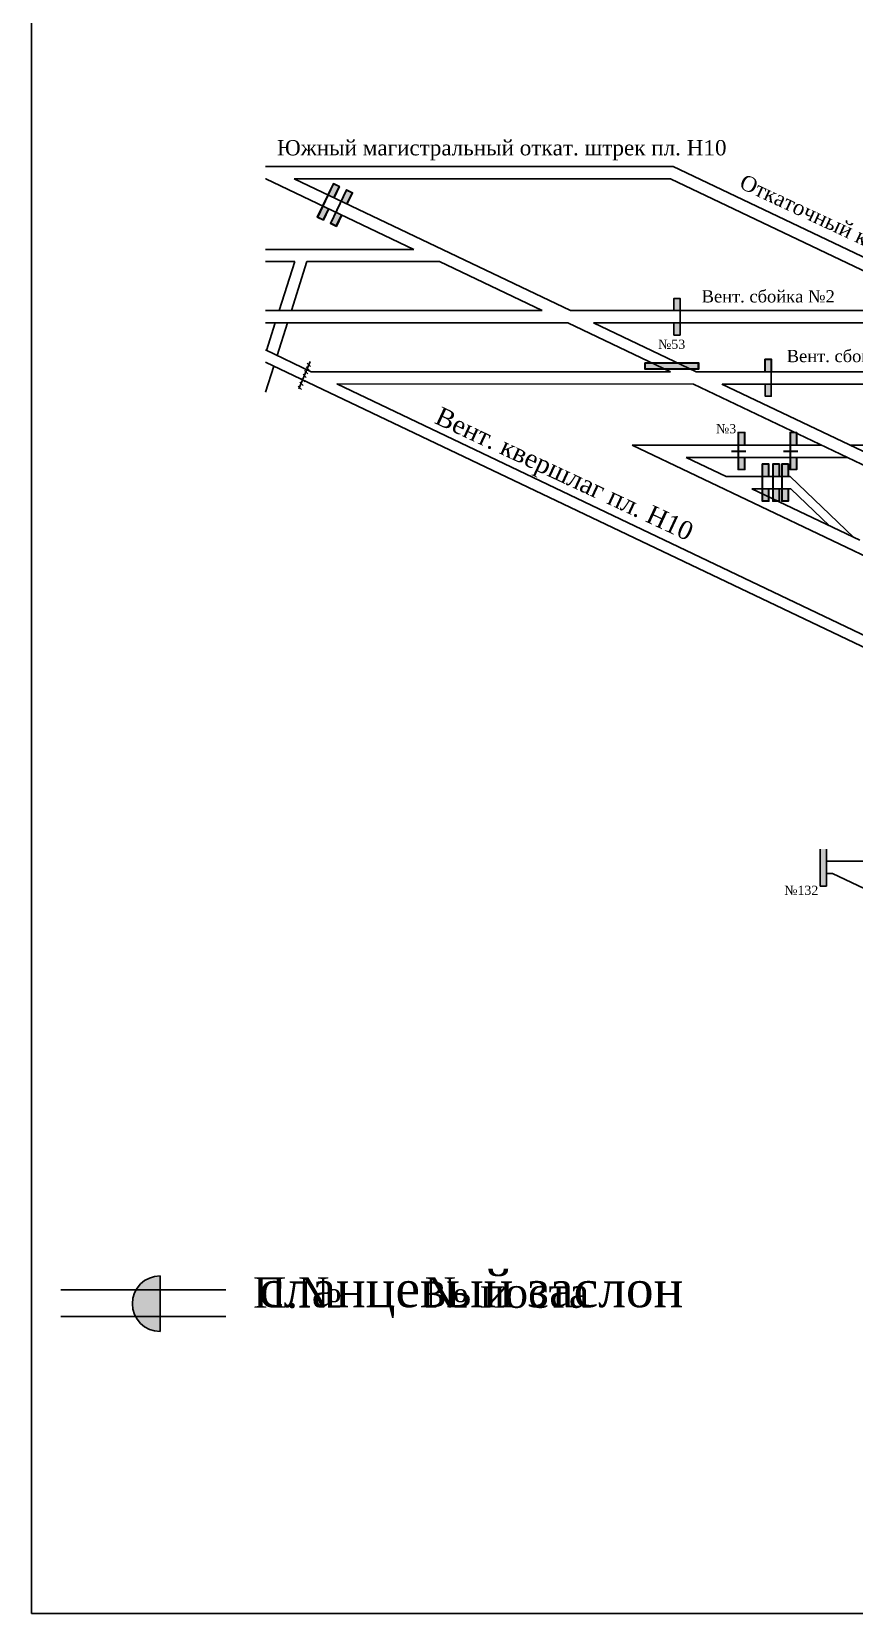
# Model space of a CAD drawing. Header units: millimetres. Extents: x -920 to 211, y -438 to 397.
# Drawn here: x -920 to -651, y -438 to 79 of the extents above; entities that cross this region are included whole.
import ezdxf

# ---------------------------------------------------------------- set-up
doc = ezdxf.new("R2010")
doc.units = ezdxf.units.MM
for name, color, linetype in [('Двери', 7, 'Continuous'), ('Номера перемычек', 7, 'Continuous'), ('Перемычки 01', 7, 'Continuous'), ('Уловные обозн схема сланц', 7, 'Continuous'), ('Усл обозн схема постов', 7, 'Continuous')]:
    doc.layers.add(name, color=color, linetype=linetype)
doc.styles.get("Standard").update_dxf_attribs({"font": 'TIMES.TTF', "height": 10})

msp = doc.modelspace()

# ---------------------------------------------------------------- hatches: boundary and pattern name
at = {"layer": 'Двери'}
h = msp.add_hatch(color=256, dxfattribs=at)
h.paths.add_polyline_path([(-821.38, 24.59), (-819.62, 28.29), (-821.6, 29.24), (-823.37, 25.54), (-823.28, 25.49), (-821.55, 29.1), (-819.75, 28.24), (-821.47, 24.63)])
h.paths.add_polyline_path([(-825, 21.88), (-823.28, 25.49), (-823.37, 25.54), (-825.09, 21.93)])
h.paths.add_polyline_path([(-824.87, 17.28), (-823.1, 20.98), (-823.19, 21.02), (-824.92, 17.41), (-826.72, 18.27), (-825, 21.88), (-825.09, 21.93), (-826.85, 18.23)])
h = msp.add_hatch(color=3, dxfattribs=at)
h.paths.add_polyline_path([(-819.75, 28.24), (-821.55, 29.1), (-823.28, 25.49), (-821.47, 24.63)])
h.paths.add_polyline_path([(-826.72, 18.27), (-824.92, 17.41), (-823.19, 21.02), (-825, 21.88)])
h = msp.add_hatch(color=256, dxfattribs=at)
h.paths.add_polyline_path([(-817.1, 22.55), (-815.34, 26.25), (-817.32, 27.19), (-819.09, 23.49), (-819, 23.45), (-817.28, 27.06), (-815.47, 26.2), (-817.19, 22.59)])
h.paths.add_polyline_path([(-820.72, 19.84), (-819, 23.45), (-819.09, 23.49), (-820.81, 19.88)])
h.paths.add_polyline_path([(-820.59, 15.24), (-818.82, 18.94), (-818.91, 18.98), (-820.64, 15.37), (-822.44, 16.23), (-820.72, 19.84), (-820.81, 19.88), (-822.58, 16.18)])
h = msp.add_hatch(color=3, dxfattribs=at)
h.paths.add_polyline_path([(-815.47, 26.2), (-817.28, 27.06), (-819, 23.45), (-817.19, 22.59)])
h.paths.add_polyline_path([(-822.44, 16.23), (-820.64, 15.37), (-818.91, 18.98), (-820.72, 19.84)])
h = msp.add_hatch(color=256, dxfattribs=at)
h.paths.add_polyline_path([(-710.43, -12.29), (-710.43, -8.19), (-708.23, -8.19), (-708.23, -12.29), (-708.33, -12.29), (-708.33, -8.29), (-710.33, -8.29), (-710.33, -12.29)])
h.paths.add_polyline_path([(-708.33, -16.29), (-708.33, -12.29), (-708.23, -12.29), (-708.23, -16.29)])
h.paths.add_polyline_path([(-710.43, -20.39), (-710.43, -16.29), (-710.33, -16.29), (-710.33, -20.29), (-708.33, -20.29), (-708.33, -16.29), (-708.23, -16.29), (-708.23, -20.39)])
h = msp.add_hatch(color=3, dxfattribs=at)
h.paths.add_polyline_path([(-710.33, -8.29), (-708.33, -8.29), (-708.33, -12.29), (-710.33, -12.29)])
h.paths.add_polyline_path([(-708.33, -20.29), (-710.33, -20.29), (-710.33, -16.29), (-708.33, -16.29)])
h = msp.add_hatch(color=256, dxfattribs=at)
h.paths.add_polyline_path([(-680.6, -32.3), (-680.6, -28.2), (-678.4, -28.2), (-678.4, -32.3), (-678.5, -32.3), (-678.5, -28.3), (-680.5, -28.3), (-680.5, -32.3)])
h.paths.add_polyline_path([(-678.5, -36.3), (-678.5, -32.3), (-678.4, -32.3), (-678.4, -36.3)])
h.paths.add_polyline_path([(-680.6, -40.4), (-680.6, -36.3), (-680.5, -36.3), (-680.5, -40.3), (-678.5, -40.3), (-678.5, -36.3), (-678.4, -36.3), (-678.4, -40.4)])
h = msp.add_hatch(color=3, dxfattribs=at)
h.paths.add_polyline_path([(-680.5, -28.3), (-678.5, -28.3), (-678.5, -32.3), (-680.5, -32.3)])
h.paths.add_polyline_path([(-678.5, -40.3), (-680.5, -40.3), (-680.5, -36.3), (-678.5, -36.3)])
h = msp.add_hatch(color=256, dxfattribs=at)
h.paths.add_polyline_path([(-687.13, -56.19), (-687.13, -52.09), (-689.33, -52.09), (-689.33, -56.19), (-689.23, -56.19), (-689.23, -52.19), (-687.23, -52.19), (-687.23, -56.19)])
h.paths.add_polyline_path([(-689.23, -60.19), (-689.23, -56.19), (-689.33, -56.19), (-689.33, -60.19)])
h.paths.add_polyline_path([(-687.13, -64.29), (-687.13, -60.19), (-687.23, -60.19), (-687.23, -64.19), (-689.23, -64.19), (-689.23, -60.19), (-689.33, -60.19), (-689.33, -64.29)])
h = msp.add_hatch(color=3, dxfattribs=at)
h.paths.add_polyline_path([(-687.23, -52.19), (-689.23, -52.19), (-689.23, -56.19), (-687.23, -56.19)])
h.paths.add_polyline_path([(-689.23, -64.19), (-687.23, -64.19), (-687.23, -60.19), (-689.23, -60.19)])
h = msp.add_hatch(color=256, dxfattribs=at)
h.paths.add_polyline_path([(-670.16, -56.19), (-670.16, -52.09), (-672.36, -52.09), (-672.36, -56.19), (-672.26, -56.19), (-672.26, -52.19), (-670.26, -52.19), (-670.26, -56.19)])
h.paths.add_polyline_path([(-672.26, -60.19), (-672.26, -56.19), (-672.36, -56.19), (-672.36, -60.19)])
h.paths.add_polyline_path([(-670.16, -64.29), (-670.16, -60.19), (-670.26, -60.19), (-670.26, -64.19), (-672.26, -64.19), (-672.26, -60.19), (-672.36, -60.19), (-672.36, -64.29)])
h = msp.add_hatch(color=3, dxfattribs=at)
h.paths.add_polyline_path([(-670.26, -52.19), (-672.26, -52.19), (-672.26, -56.19), (-670.26, -56.19)])
h.paths.add_polyline_path([(-672.26, -64.19), (-670.26, -64.19), (-670.26, -60.19), (-672.26, -60.19)])
h = msp.add_hatch(color=256, dxfattribs=at)
h.paths.add_polyline_path([(-679.26, -66.53), (-679.26, -62.43), (-681.46, -62.43), (-681.46, -66.53), (-681.36, -66.53), (-681.36, -62.53), (-679.36, -62.53), (-679.36, -66.53)])
h.paths.add_polyline_path([(-681.36, -70.53), (-681.36, -66.53), (-681.46, -66.53), (-681.46, -70.53)])
h.paths.add_polyline_path([(-679.26, -74.63), (-679.26, -70.53), (-679.36, -70.53), (-679.36, -74.53), (-681.36, -74.53), (-681.36, -70.53), (-681.46, -70.53), (-681.46, -74.63)])
h = msp.add_hatch(color=3, dxfattribs=at)
h.paths.add_polyline_path([(-679.36, -62.53), (-681.36, -62.53), (-681.36, -66.53), (-679.36, -66.53)])
h.paths.add_polyline_path([(-681.36, -74.53), (-679.36, -74.53), (-679.36, -70.53), (-681.36, -70.53)])
h = msp.add_hatch(color=256, dxfattribs=at)
h.paths.add_polyline_path([(-675.83, -66.53), (-675.83, -62.43), (-678.03, -62.43), (-678.03, -66.53), (-677.93, -66.53), (-677.93, -62.53), (-675.93, -62.53), (-675.93, -66.53)])
h.paths.add_polyline_path([(-677.93, -70.53), (-677.93, -66.53), (-678.03, -66.53), (-678.03, -70.53)])
h.paths.add_polyline_path([(-675.83, -74.63), (-675.83, -70.53), (-675.93, -70.53), (-675.93, -74.53), (-677.93, -74.53), (-677.93, -70.53), (-678.03, -70.53), (-678.03, -74.63)])
h = msp.add_hatch(color=3, dxfattribs=at)
h.paths.add_polyline_path([(-675.93, -62.53), (-677.93, -62.53), (-677.93, -66.53), (-675.93, -66.53)])
h.paths.add_polyline_path([(-677.93, -74.53), (-675.93, -74.53), (-675.93, -70.53), (-677.93, -70.53)])
h = msp.add_hatch(color=256, dxfattribs=at)
h.paths.add_polyline_path([(-672.89, -66.53), (-672.89, -62.43), (-675.09, -62.43), (-675.09, -66.53), (-674.99, -66.53), (-674.99, -62.53), (-672.99, -62.53), (-672.99, -66.53)])
h.paths.add_polyline_path([(-674.99, -70.53), (-674.99, -66.53), (-675.09, -66.53), (-675.09, -70.53)])
h.paths.add_polyline_path([(-672.89, -74.63), (-672.89, -70.53), (-672.99, -70.53), (-672.99, -74.53), (-674.99, -74.53), (-674.99, -70.53), (-675.09, -70.53), (-675.09, -74.63)])
h = msp.add_hatch(color=3, dxfattribs=at)
h.paths.add_polyline_path([(-672.99, -62.53), (-674.99, -62.53), (-674.99, -66.53), (-672.99, -66.53)])
h.paths.add_polyline_path([(-674.99, -74.53), (-672.99, -74.53), (-672.99, -70.53), (-674.99, -70.53)])
at = {"layer": 'Перемычки 01'}
h = msp.add_hatch(color=256, dxfattribs=at)
h.paths.add_polyline_path([(-719.82, -29.32), (-719.82, -31.47), (-702.22, -31.47), (-702.22, -29.32)])
h.paths.add_polyline_path([(-702.35, -29.44), (-702.35, -31.34), (-719.69, -31.34), (-719.69, -29.44)], flags=16)
for color, points in [(3, [(-719.69, -29.44), (-719.69, -31.34), (-702.35, -31.34), (-702.35, -29.44)]), (256, [(-691.52, -58.25), (-691.52, -58.4), (-689.2, -58.4), (-689.2, -58.25)]), (256, [(-686.84, -58.4), (-686.84, -58.25), (-689.1, -58.25), (-689.1, -58.4)]), (256, [(-674.55, -58.25), (-674.55, -58.4), (-672.23, -58.4), (-672.23, -58.25)]), (256, [(-669.87, -58.4), (-669.87, -58.25), (-672.13, -58.25), (-672.13, -58.4)])]:
    msp.add_hatch(color=color, dxfattribs=at).paths.add_polyline_path(points)
h = msp.add_hatch(color=256, dxfattribs=at)
h.paths.add_polyline_path([(-660.4, -200.49), (-660.4, -196.39), (-660.5, -196.39), (-660.5, -200.39), (-662.5, -200.39), (-662.5, -196.39), (-662.6, -196.39), (-662.6, -200.49)])
h.paths.add_polyline_path([(-660.5, -196.39), (-660.4, -196.39), (-660.4, -188.29), (-662.6, -188.29), (-662.6, -196.39), (-662.5, -196.39), (-662.5, -188.39), (-660.5, -188.39)])
h = msp.add_hatch(color=3, dxfattribs=at)
h.paths.add_polyline_path([(-662.5, -200.39), (-660.5, -200.39), (-660.5, -196.39), (-662.5, -196.39)])
h.paths.add_polyline_path([(-660.5, -192.39), (-662.5, -192.39), (-662.5, -196.39), (-660.5, -196.39)])
h.paths.add_polyline_path([(-660.5, -192.39), (-660.5, -188.39), (-662.5, -188.39), (-662.5, -192.39)])
at = {"layer": 'Уловные обозн схема сланц'}
h = msp.add_hatch(color=256, dxfattribs=at)
h.paths.add_polyline_path([(-878.17, -327.82, 0.267949), (-886.06, -332.37), (-878.17, -332.37)])
h.paths.add_polyline_path([(-878.17, -332.37), (-886.06, -332.37, 0.267949), (-886.06, -341.48), (-878.17, -341.48)])
h.paths.add_polyline_path([(-878.17, -341.48), (-886.06, -341.48, 0.267949), (-878.17, -346.03)])

# ---------------------------------------------------------------- linework, layer by layer
for p, q in [((-843.78, 34.78), (-710.58, 34.78)), ((-710.58, 34.78), (-578.09, -28.41)), ((-843.78, 30.78), (-843.68, 30.78)), ((-843.68, 30.78), (-795.32, 7.72)), ((-834.39, 30.78), (-744.08, -12.29)), ((-834.39, 30.78), (-711.48, 30.78)), ((-711.48, 30.78), (-621.15, -12.3)), ((-843.78, 7.72), (-795.32, 7.72)), ((-843.78, 3.72), (-834.24, 3.72)), ((-834.24, 3.72), (-839.3, -12.28)), ((-830.24, 3.72), (-835.3, -12.28)), ((-830.24, 3.72), (-811.66, 3.72)), ((-811.66, 3.72), (-786.93, 3.72)), ((-786.93, 3.72), (-753.38, -12.29)), ((-843.78, -12.28), (-807.91, -12.28)), ((-807.91, -12.28), (-753.38, -12.29)), ((-744.08, -12.29), (-621.15, -12.3)), ((-843.78, -16.28), (-799.52, -16.28)), ((-840.57, -16.28), (-843.44, -25.34)), ((-836.57, -16.28), (-839.96, -26.99)), ((-799.52, -16.28), (-744.99, -16.29)), ((-744.99, -16.29), (-711.43, -32.29)), ((-736.6, -16.29), (-703.04, -32.29)), ((-736.6, -16.29), (-612.76, -16.31)), ((-843.78, -25.17), (-828.88, -32.28)), ((-843.78, -29.17), (-517.21, -184.92)), ((-841.06, -30.47), (-843.78, -39.01)), ((-829.15, -28.93), (-832.87, -37.83)), ((-830.54, -30.63), (-829.48, -31.73)), ((-830.11, -29.43), (-829.06, -30.53)), ((-832.56, -35.67), (-831.5, -36.77)), ((-832.02, -34.44), (-830.97, -35.54)), ((-831.52, -33.06), (-830.47, -34.16)), ((-830.99, -31.83), (-829.94, -32.93)), ((-828.88, -32.28), (-711.43, -32.29)), ((-703.04, -32.29), (-579.2, -32.31)), ((-833.09, -36.96), (-832.04, -38.06)), ((-820.49, -36.28), (-703.94, -36.29)), ((-820.49, -36.28), (-604.26, -139.4)), ((-703.94, -36.29), (-592.48, -89.45)), ((-694.65, -36.3), (-591.55, -85.47)), ((-694.56, -36.31), (-579.96, -36.33)), ((-724.01, -56.29), (-662, -56.3)), ((-724.01, -56.29), (-635.61, -98.45)), ((-724.01, -56.29), (-724.01, -56.29)), ((-652.7, -56.3), (-584.67, -56.31)), ((-706.33, -60.29), (-653.61, -60.3)), ((-706.33, -60.29), (-693.24, -66.54)), ((-693.24, -66.54), (-672.35, -66.54)), ((-651.5, -86.44), (-672.35, -66.54)), ((-684.86, -70.53), (-672.16, -70.53)), ((-684.86, -70.53), (-649.56, -87.37)), ((-659.49, -82.63), (-672.16, -70.53)), ((-660.45, -196.29), (-658.47, -196.29)), ((-660.43, -192.29), (-519.62, -192.29)), ((-658.47, -196.29), (-587.04, -230.36))]:
    msp.add_line(p, q)
at = {"color": 2}
msp.add_lwpolyline([(-354.72, 396.64), (-920.19, 396.64), (-920.19, -438.15), (-354.72, -438.15)], close=True, dxfattribs=at)
at = {"layer": 'Двери'}
for p, q in [((-691.52, -58.25), (-686.84, -58.25)), ((-691.52, -58.4), (-686.84, -58.4)), ((-690.75, -58.25), (-690.75, -58.4)), ((-674.55, -58.25), (-669.87, -58.25)), ((-674.55, -58.4), (-669.87, -58.4)), ((-673.78, -58.25), (-673.78, -58.4))]:
    msp.add_line(p, q, dxfattribs=at)
for points in [[(-823.1, 20.98), (-824.87, 17.28), (-826.85, 18.23), (-821.6, 29.24), (-819.62, 28.29), (-821.38, 24.59)], [(-823.19, 21.02), (-824.92, 17.41), (-826.72, 18.27), (-821.55, 29.1), (-819.75, 28.24), (-821.47, 24.63)], [(-818.82, 18.94), (-820.59, 15.24), (-822.58, 16.18), (-817.32, 27.19), (-815.34, 26.25), (-817.1, 22.55)], [(-818.91, 18.98), (-820.64, 15.37), (-822.44, 16.23), (-817.28, 27.06), (-815.47, 26.2), (-817.19, 22.59)], [(-710.33, -16.29), (-710.33, -20.29), (-708.33, -20.29), (-708.33, -8.29), (-710.33, -8.29), (-710.33, -12.29)], [(-678.4, -32.29), (-678.4, -28.2), (-680.6, -28.2), (-680.6, -32.3)], [(-680.5, -36.3), (-680.5, -40.3), (-678.5, -40.3), (-678.5, -28.3), (-680.5, -28.3), (-680.5, -32.3)], [(-687.13, -60.19), (-687.13, -64.29), (-689.33, -64.29), (-689.33, -52.09), (-687.13, -52.09), (-687.13, -56.19)], [(-687.23, -60.19), (-687.23, -64.19), (-689.23, -64.19), (-689.23, -52.19), (-687.23, -52.19), (-687.23, -56.19)], [(-670.16, -60.19), (-670.16, -64.29), (-672.36, -64.29), (-672.36, -52.09), (-670.16, -52.09), (-670.16, -56.19)], [(-670.26, -60.19), (-670.26, -64.19), (-672.26, -64.19), (-672.26, -52.19), (-670.26, -52.19), (-670.26, -56.19)], [(-679.26, -70.53), (-679.26, -74.63), (-681.46, -74.63), (-681.46, -62.43), (-679.26, -62.43), (-679.26, -66.53)], [(-679.36, -70.53), (-679.36, -74.53), (-681.36, -74.53), (-681.36, -62.53), (-679.36, -62.53), (-679.36, -66.53)], [(-675.83, -70.53), (-675.83, -74.63), (-678.03, -74.63), (-678.03, -62.43), (-675.83, -62.43), (-675.83, -66.53)], [(-675.93, -70.53), (-675.93, -74.53), (-677.93, -74.53), (-677.93, -62.53), (-675.93, -62.53), (-675.93, -66.53)], [(-672.89, -70.53), (-672.89, -74.63), (-675.09, -74.63), (-675.09, -62.43), (-672.89, -62.43), (-672.89, -66.53)], [(-672.99, -70.53), (-672.99, -74.53), (-674.99, -74.53), (-674.99, -62.53), (-672.99, -62.53), (-672.99, -66.53)]]:
    msp.add_lwpolyline(points, dxfattribs=at)
at = {"layer": 'Перемычки 01'}
for points in [[(-719.82, -29.32), (-702.22, -29.32), (-702.22, -31.47), (-719.82, -31.47)], [(-719.69, -29.44), (-702.35, -29.44), (-702.35, -31.34), (-719.69, -31.34)]]:
    msp.add_lwpolyline(points, close=True, dxfattribs=at)
msp.add_lwpolyline([(-660.5, -188.39), (-660.5, -200.39), (-662.5, -200.39), (-662.5, -188.39)], dxfattribs=at)
at = {"layer": 'Уловные обозн схема сланц'}
for p, q in [((-878.17, -327.82), (-878.17, -346.03)), ((-910.71, -332.44), (-856.79, -332.44)), ((-910.71, -341.09), (-856.79, -341.09))]:
    msp.add_line(p, q, dxfattribs=at)
msp.add_arc((-878.17, -336.92), 9.11, 90, 270, dxfattribs=at)

# ---------------------------------------------------------------- texts
for s, height, p in [('Южный магистральный откат. штрек пл. Н10', 5, (-840.03, 38.44)), ('Вент. сбойка №2', 4, (-701.26, -9.64)), ('Вент. сбойка №1', 4, (-673.46, -29.15))]:
    msp.add_text(s, height=height).set_placement(p)
for s, height, p in [('Откаточный квершлаг пл. Н10', 5, (-689.33, 27.97)), ('Вент. квершлаг пл. Н10', 6, (-788.89, -48.96))]:
    msp.add_text(s, height=height, rotation=335).set_placement(p)
at = {"layer": 'Номера перемычек', "color": 7}
for s, p in [('№53', (-715.48, -24.8)), ('№3', (-696.57, -52.4))]:
    msp.add_text(s, height=3, dxfattribs=at).set_placement(p)
at = {"layer": 'Номера перемычек'}
msp.add_text('№132', height=3, dxfattribs=at).set_placement((-674.26, -203.29))
at = {"layer": 'Уловные обозн схема сланц'}
msp.add_text('сланцевый заслон', height=12, dxfattribs=at).set_placement((-845.85, -338.06))
at = {"layer": 'Усл обозн схема постов'}
for s, p in [('П.№', (-847.87, -338.27)), ('№ поста', (-791.8, -338.27))]:
    msp.add_text(s, height=10, dxfattribs=at).set_placement(p)

doc.saveas('drawing.dxf')
